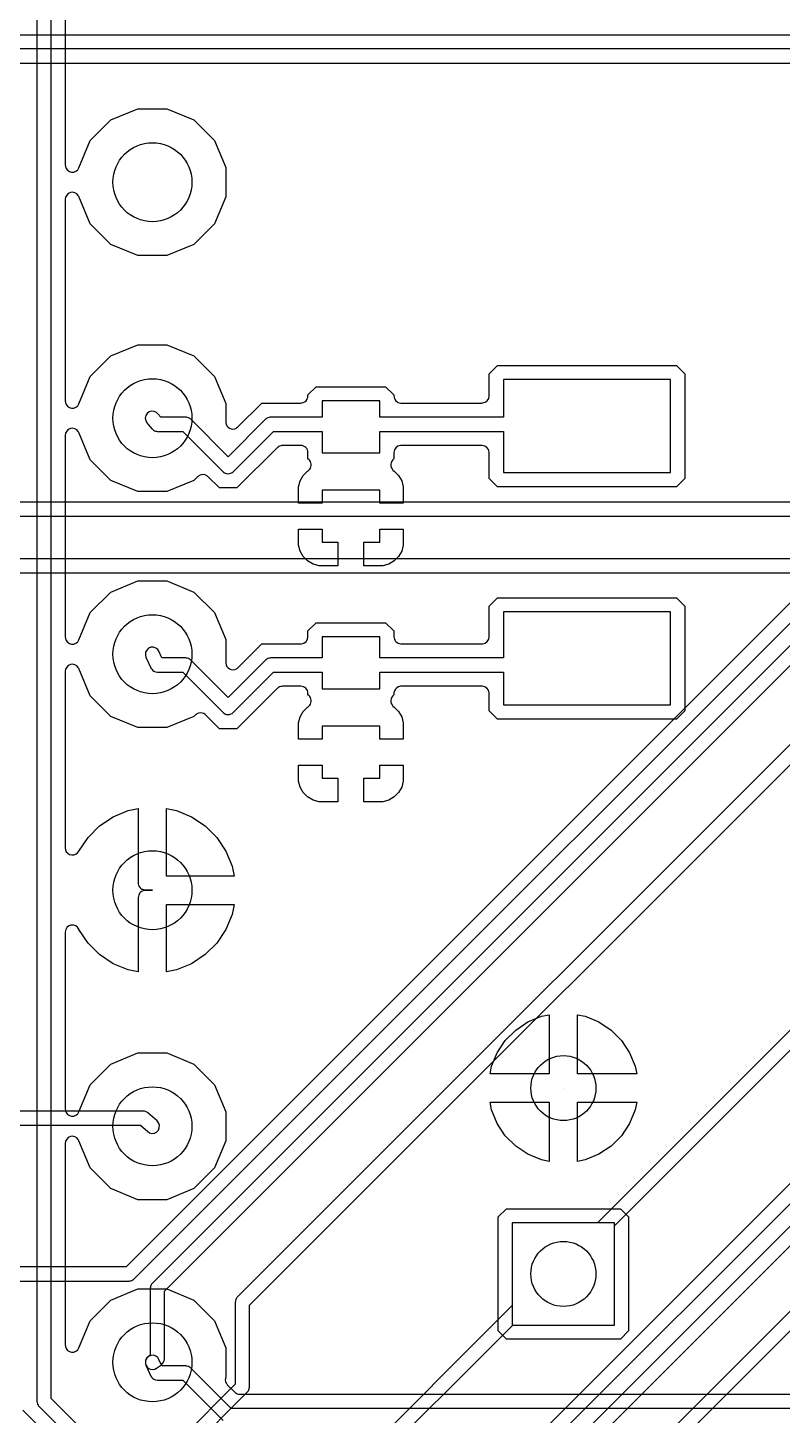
# Model space of a CAD drawing. Header units: inches. Extents: x 0 to 2.56, y 0 to 2.2.
# Drawn here: x 0.953 to 1.273, y 1.05 to 1.638 of the extents above; entities that cross this region are included whole.
import ezdxf

# ---------------------------------------------------------------- set-up
doc = ezdxf.new("R2010")
doc.units = ezdxf.units.IN

msp = doc.modelspace()

# ---------------------------------------------------------------- linework, layer by layer
at = {"layer": '16_copper_3V3'}
msp.add_lwpolyline([(0.495, 1.623), (1.31646, 1.623), (1.31673, 1.62216, 1), (1.33527, 1.62984), (1.33455, 1.63124, 0.6128), (1.31673, 1.62984), (1.31646, 1.629), (0.49324, 1.629)], format="xyb", dxfattribs=at)
at = {"layer": '16_copper_5V'}
for points in [[(0.498, 1.635), (1.308, 1.635), (1.30833, 1.63505), (1.30867, 1.63507, 0.087654), (1.30963, 1.63548), (1.30985, 1.63567), (1.31012, 1.63588), (1.32124, 1.647)], [(0.888, 1.173), (1.00087, 1.173), (1.00392, 1.17031), (1.00464, 1.16984, 0.866057), (1.00789, 1.17482), (1.00398, 1.17825), (1.00378, 1.17838), (1.0036, 1.17854, 0.121698), (1.00223, 1.17897), (1.002, 1.179), (0.88924, 1.179)]]:
    msp.add_lwpolyline(points, format="xyb", dxfattribs=at)
for points in [[(1.35639, 1.29363), (1.19441, 1.13165), (1.15835, 1.13165), (1.15835, 1.09659), (1.09076, 1.029)], [(1.09412, 1.02388), (1.15859, 1.08835), (1.20165, 1.08835), (1.20165, 1.13041), (1.36187, 1.29063)]]:
    msp.add_lwpolyline(points, dxfattribs=at)
at = {"layer": '16_copper_GPIO13_PWM1'}
msp.add_lwpolyline([(0.62154, 1.431), (1.284, 1.431), (1.28433, 1.43105), (1.28467, 1.43107, 0.087654), (1.28563, 1.43148), (1.28585, 1.43167), (1.28612, 1.43188), (1.47724, 1.623), (1.50246, 1.623), (1.50273, 1.62216, 1), (1.52127, 1.62984), (1.52055, 1.63124, 0.6128), (1.50273, 1.62984), (1.50246, 1.629), (1.476, 1.629), (1.47567, 1.62895), (1.47533, 1.62893, 0.087654), (1.47437, 1.62852), (1.47415, 1.62833), (1.47388, 1.62812), (1.28276, 1.437), (0.62154, 1.437)], format="xyb", dxfattribs=at)
at = {"layer": '16_copper_GPIO6'}
for points in [[(1.27676, 1.413), (0.67554, 1.413)], [(0.67554, 1.407), (1.278, 1.407)]]:
    msp.add_lwpolyline(points, dxfattribs=at)
at = {"layer": '16_copper_PC0'}
for points in [[(1.311, 1.36924), (1.04188, 1.10012), (1.04168, 1.09985), (1.04146, 1.0996, 0.087651), (1.04107, 1.09863), (1.04105, 1.09834), (1.041, 1.098), (1.041, 1.06324), (1.01876, 1.041)], [(1.02212, 1.03588), (1.04612, 1.05988), (1.04632, 1.06015), (1.04654, 1.0604, 0.087651), (1.04693, 1.06137), (1.04695, 1.06166), (1.047, 1.062), (1.047, 1.09676), (1.31612, 1.36588)]]:
    msp.add_lwpolyline(points, format="xyb", dxfattribs=at)
at = {"layer": '16_copper_PC1'}
for points in [[(1.311, 1.18324), (1.13876, 1.011)], [(1.14212, 1.00588), (1.31612, 1.17988)]]:
    msp.add_lwpolyline(points, dxfattribs=at)
at = {"layer": '16_copper_PC2'}
msp.add_lwpolyline([(0.864, 0.831), (1.02, 0.831), (1.02033, 0.83105), (1.02067, 0.83107, 0.087654), (1.02163, 0.83148), (1.02185, 0.83167), (1.02212, 0.83188), (1.30324, 1.113), (1.43046, 1.113), (1.43073, 1.11216, 1), (1.44927, 1.11984), (1.44855, 1.12124, 0.6128), (1.43073, 1.11984), (1.43046, 1.119), (1.302, 1.119), (1.30167, 1.11895), (1.30133, 1.11893, 0.087654), (1.30037, 1.11852), (1.30015, 1.11833), (1.29988, 1.11812), (1.01876, 0.837), (0.86524, 0.837)], format="xyb", dxfattribs=at)
at = {"layer": '16_copper_PC3'}
msp.add_lwpolyline([(0.93124, 1.107), (0.996, 1.107), (0.99633, 1.10705), (0.99667, 1.10707, 0.087654), (0.99763, 1.10748), (0.99785, 1.10767), (0.99812, 1.10788), (1.36924, 1.479), (1.41846, 1.479), (1.41873, 1.47816, 1), (1.43727, 1.48584), (1.43655, 1.48724, 0.6128), (1.41873, 1.48584), (1.41846, 1.485), (1.368, 1.485), (1.36767, 1.48495), (1.36733, 1.48493, 0.087654), (1.36637, 1.48452), (1.36615, 1.48433), (1.36588, 1.48412), (0.99476, 1.113), (0.93, 1.113)], format="xyb", dxfattribs=at)
at = {"layer": '16_copper_PD2'}
msp.add_lwpolyline([(1.02812, 0.87388), (1.30324, 1.149), (1.30446, 1.149), (1.30473, 1.14816), (1.30545, 1.14676, 1), (1.32255, 1.15724), (1.32163, 1.15851, 0.560027), (1.30473, 1.15584), (1.30446, 1.155), (1.302, 1.155, 0.14431), (1.30037, 1.15452), (1.30015, 1.15433), (1.29988, 1.15412), (1.02476, 0.879)], format="xyb", dxfattribs=at)
at = {"layer": '16_copper_PD4'}
msp.add_lwpolyline([(1.32988, 1.43012), (1.00588, 1.10612), (1.00568, 1.10585), (1.00546, 1.1056, 0.087651), (1.00507, 1.10463), (1.00505, 1.10434), (1.005, 1.104), (1.005, 1.07558), (1.00421, 1.07504), (1.00358, 1.07446, 0.645593), (1.00602, 1.06957), (1.00687, 1.06972), (1.0076, 1.07009), (1.0097, 1.07153, 0.247229), (1.011, 1.074), (1.011, 1.10276), (1.33324, 1.425)], format="xyb", dxfattribs=at)
at = {"layer": '1_copper_5V'}
msp.add_lwpolyline([(1.20165, 1.13165), (1.15835, 1.13165), (1.15835, 1.08835), (1.20165, 1.08835)], close=True, dxfattribs=at)
at = {"layer": '1_copper_GND'}
msp.add_lwpolyline([(0.969, 1.66532), (0.969, 1.57981), (0.96904, 1.57954), (0.96905, 1.57927, 0.747793), (0.97477, 1.57866), (0.97954, 1.59018), (0.98829, 1.59893), (0.99972, 1.60366), (1.01209, 1.60366), (1.02352, 1.59893), (1.03227, 1.59018), (1.037, 1.57875), (1.037, 1.56638), (1.03227, 1.55495), (1.02352, 1.5462), (1.01209, 1.54146), (0.99972, 1.54146), (0.98829, 1.5462), (0.97954, 1.55495), (0.97477, 1.56646), (0.97463, 1.5667), (0.97452, 1.56694, 0.747777), (0.969, 1.56532), (0.969, 1.47981), (0.96904, 1.47954), (0.96905, 1.47927, 0.747793), (0.97477, 1.47866), (0.97954, 1.49018), (0.98829, 1.49893), (0.99972, 1.50366), (1.01209, 1.50366), (1.02352, 1.49893), (1.03227, 1.49018), (1.037, 1.47875), (1.037, 1.47097), (1.03702, 1.47086), (1.03701, 1.47075, 0.54841), (1.04147, 1.46836), (1.04174, 1.46856), (1.04199, 1.46872, 0.015772), (1.04213, 1.46885), (1.05227, 1.479), (1.0688, 1.479), (1.06902, 1.47903, 0.256284), (1.07142, 1.48059), (1.07153, 1.48077, 0.07752), (1.0718, 1.482), (1.0718, 1.48241), (1.07531, 1.48592), (1.10469, 1.48592), (1.1082, 1.48241), (1.1082, 1.482, 0.414214), (1.1112, 1.479), (1.14557, 1.479), (1.14579, 1.47903, 0.392588), (1.14857, 1.482), (1.14857, 1.49138), (1.15208, 1.4949), (1.22792, 1.4949), (1.23143, 1.49138), (1.23143, 1.44704), (1.22792, 1.44353), (1.15208, 1.44353), (1.14857, 1.44704), (1.14857, 1.458), (1.14853, 1.45822, 0.392588), (1.14557, 1.461), (1.1112, 1.461), (1.11098, 1.46097, 0.392588), (1.1082, 1.458), (1.1082, 1.45539), (1.10769, 1.45487, 0.438835), (1.10831, 1.45015), (1.10834, 1.45013), (1.11021, 1.44827), (1.11152, 1.44599), (1.1122, 1.44344), (1.1122, 1.43661), (1.1022, 1.43661), (1.1022, 1.44213), (1.0778, 1.44213), (1.0778, 1.43661), (1.0678, 1.43661), (1.0678, 1.44344), (1.06848, 1.44599), (1.06979, 1.44827), (1.07165, 1.45013), (1.07169, 1.45015, 0.410324), (1.07281, 1.45421), (1.07266, 1.45442), (1.07254, 1.45462, 0.0194), (1.07231, 1.45487), (1.0718, 1.45539), (1.0718, 1.458, 0.414214), (1.0688, 1.461), (1.06097, 1.461), (1.06064, 1.46095), (1.06031, 1.46093, 0.087654), (1.05934, 1.46052), (1.05912, 1.46033), (1.05885, 1.46012), (1.04173, 1.443), (1.03427, 1.443), (1.02942, 1.44785), (1.02924, 1.44799, 0.392595), (1.02518, 1.44785), (1.02352, 1.4462), (1.01209, 1.44146), (0.99972, 1.44146), (0.98829, 1.4462), (0.97954, 1.45495), (0.97477, 1.46646), (0.97463, 1.4667), (0.97452, 1.46694, 0.747777), (0.969, 1.46532), (0.969, 1.37981), (0.96903, 1.37958), (0.96903, 1.37955), (0.96904, 1.37954), (0.96905, 1.37927, 0.747793), (0.97477, 1.37866), (0.97954, 1.39018), (0.98829, 1.39893), (0.99972, 1.40366), (1.01209, 1.40366), (1.02352, 1.39893), (1.03227, 1.39018), (1.037, 1.37875), (1.037, 1.36897), (1.03702, 1.36886), (1.03701, 1.36875, 0.54841), (1.04147, 1.36636), (1.04174, 1.36656), (1.04199, 1.36672, 0.015772), (1.04213, 1.36685), (1.05227, 1.377), (1.0688, 1.377), (1.06902, 1.37703, 0.392588), (1.0718, 1.38), (1.0718, 1.38241), (1.07531, 1.38592), (1.10469, 1.38592), (1.1082, 1.38241), (1.1082, 1.38, 0.414214), (1.1112, 1.377), (1.14557, 1.377), (1.14579, 1.37703, 0.392588), (1.14857, 1.38), (1.14857, 1.39296), (1.15208, 1.39647), (1.22792, 1.39647), (1.23143, 1.39296), (1.23143, 1.34862), (1.22792, 1.3451), (1.15208, 1.3451), (1.14857, 1.34862), (1.14857, 1.356), (1.14853, 1.35622, 0.392588), (1.14557, 1.359), (1.1112, 1.359), (1.11098, 1.35897, 0.294788), (1.10841, 1.35702), (1.10832, 1.35682, 0.023714), (1.10823, 1.35641), (1.10823, 1.35621), (1.1082, 1.356), (1.1082, 1.35539), (1.10769, 1.35487, 0.438835), (1.10831, 1.35015), (1.10834, 1.35013), (1.11021, 1.34827), (1.11152, 1.34599), (1.1122, 1.34344), (1.1122, 1.33661), (1.1022, 1.33661), (1.1022, 1.34213), (1.0778, 1.34213), (1.0778, 1.33661), (1.0678, 1.33661), (1.0678, 1.34344), (1.06848, 1.34599), (1.06979, 1.34827), (1.07165, 1.35013), (1.07169, 1.35015, 0.410324), (1.07281, 1.35421), (1.07266, 1.35442), (1.07254, 1.35462), (1.07242, 1.35473), (1.07231, 1.35487), (1.0718, 1.35539), (1.0718, 1.356, 0.414214), (1.0688, 1.359), (1.06097, 1.359), (1.06064, 1.35895), (1.06031, 1.35893, 0.087654), (1.05934, 1.35852), (1.05912, 1.35833), (1.05885, 1.35812), (1.04173, 1.341), (1.03427, 1.341), (1.02842, 1.34685), (1.02824, 1.34699, 0.237981), (1.02563, 1.34766), (1.02544, 1.34758, 0.0931), (1.02418, 1.34685), (1.02352, 1.3462), (1.01209, 1.34146), (0.99972, 1.34146), (0.98829, 1.3462), (0.97954, 1.35495), (0.97477, 1.36646), (0.97463, 1.3667), (0.97452, 1.36694, 0.747777), (0.969, 1.36532), (0.969, 1.29026), (0.96904, 1.28999), (0.96905, 1.28972, 0.664587), (0.97477, 1.28912), (0.9748, 1.28919), (0.97864, 1.29494), (0.98353, 1.29983), (0.98928, 1.30367), (0.99567, 1.30631), (0.99991, 1.30716), (0.99991, 1.27556), (0.99994, 1.27534, 0.218348), (1.00114, 1.27317), (1.00131, 1.27302, -0.108546), (1.00291, 1.27256), (1.00591, 1.27256), (1.00591, 1.27256), (1.00291, 1.27256), (1.00268, 1.27253, 0.392588), (0.99991, 1.26956), (0.99991, 1.23797), (0.99567, 1.23881), (0.98928, 1.24146), (0.98353, 1.2453), (0.97864, 1.25019), (0.9748, 1.25594), (0.97477, 1.25601, 0.820778), (0.969, 1.25486), (0.969, 1.17981), (0.96904, 1.17954), (0.96905, 1.17927, 0.747793), (0.97477, 1.17866), (0.97954, 1.19018), (0.98829, 1.19893), (0.99972, 1.20366), (1.01209, 1.20366), (1.02352, 1.19893), (1.03227, 1.19018), (1.037, 1.17875), (1.037, 1.16638), (1.03227, 1.15495), (1.02352, 1.1462), (1.01209, 1.14146), (0.99972, 1.14146), (0.98829, 1.1462), (0.97954, 1.15495), (0.97477, 1.16646), (0.97463, 1.1667), (0.97452, 1.16694, 0.747777), (0.969, 1.16532), (0.969, 1.07981), (0.96903, 1.07958), (0.96903, 1.07955), (0.96904, 1.07954), (0.96905, 1.07927, 0.747793), (0.97477, 1.07866), (0.97954, 1.09018), (0.98829, 1.09893), (0.99972, 1.10366), (1.01209, 1.10366), (1.02352, 1.09893), (1.03227, 1.09018), (1.037, 1.07875), (1.037, 1.06638), (1.03699, 1.06635, 0.229667), (1.03715, 1.06374), (1.0374, 1.0634), (1.03758, 1.06315, 0.007925), (1.03764, 1.06308), (1.04085, 1.05988), (1.04112, 1.05968), (1.04137, 1.05946, 0.087664), (1.04234, 1.05907), (1.04263, 1.05905), (1.04297, 1.059), (1.33573, 1.059)], format="xyb", dxfattribs=at)
for points in [[(1.07648, 1.41008), (1.07394, 1.41076), (1.07166, 1.41208), (1.06979, 1.41394), (1.06848, 1.41622), (1.0678, 1.41876), (1.0678, 1.42559), (1.0778, 1.42559), (1.0778, 1.42008), (1.08449, 1.42008), (1.08449, 1.41008)], [(1.09551, 1.41008), (1.09551, 1.42008), (1.1022, 1.42008), (1.1022, 1.42559), (1.1122, 1.42559), (1.1122, 1.41876), (1.11152, 1.41622), (1.11021, 1.41394), (1.10834, 1.41208), (1.10606, 1.41076), (1.10352, 1.41008)], [(1.07648, 1.31008), (1.07394, 1.31076), (1.07166, 1.31208), (1.06979, 1.31394), (1.06848, 1.31622), (1.0678, 1.31876), (1.0678, 1.32559), (1.0778, 1.32559), (1.0778, 1.32008), (1.08449, 1.32008), (1.08449, 1.31008)], [(1.09551, 1.31008), (1.09551, 1.32008), (1.1022, 1.32008), (1.1022, 1.32559), (1.1122, 1.32559), (1.1122, 1.31876), (1.11152, 1.31622), (1.11021, 1.31394), (1.10834, 1.31208), (1.10606, 1.31076), (1.10352, 1.31008)], [(1.01191, 1.27856), (1.01191, 1.30716), (1.01614, 1.30631), (1.02253, 1.30367), (1.02828, 1.29983), (1.03317, 1.29494), (1.03701, 1.28919), (1.03966, 1.2828), (1.0405, 1.27856)], [(1.01191, 1.26656), (1.0405, 1.26656), (1.03966, 1.26233), (1.03701, 1.25594), (1.03317, 1.25019), (1.02828, 1.2453), (1.02253, 1.24146), (1.01614, 1.23881), (1.01191, 1.23797)], [(1.14892, 1.19474), (1.14956, 1.19797), (1.15195, 1.20373), (1.15541, 1.20892), (1.15982, 1.21333), (1.16501, 1.21679), (1.17077, 1.21918), (1.174, 1.21982), (1.174, 1.19474)], [(1.186, 1.19474), (1.186, 1.21982), (1.18923, 1.21918), (1.19499, 1.21679), (1.20018, 1.21333), (1.20459, 1.20892), (1.20805, 1.20373), (1.21044, 1.19797), (1.21108, 1.19474)], [(1.18, 1.18874), (1.18, 1.18874), (1.18, 1.18874), (1.18, 1.18874)], [(1.17077, 1.1583), (1.16501, 1.16069), (1.15982, 1.16415), (1.15541, 1.16856), (1.15195, 1.17375), (1.14956, 1.17951), (1.14892, 1.18274), (1.174, 1.18274), (1.174, 1.15766)], [(1.186, 1.18274), (1.21108, 1.18274), (1.21044, 1.17951), (1.20805, 1.17375), (1.20459, 1.16856), (1.20018, 1.16415), (1.19499, 1.16069), (1.18923, 1.1583), (1.186, 1.15766)], [(1.15586, 1.08235), (1.15235, 1.08586), (1.15235, 1.13414), (1.15586, 1.13765), (1.20414, 1.13765), (1.20765, 1.13414), (1.20765, 1.08586), (1.20414, 1.08235)]]:
    msp.add_lwpolyline(points, close=True, dxfattribs=at)
msp.add_lwpolyline([(0.98027, 1.023), (0.951, 1.05227)], dxfattribs=at)
at = {"layer": '1_copper_PD4'}
msp.add_lwpolyline([(1.332, 1.053), (1.03924, 1.053), (1.02212, 1.07012), (1.02185, 1.07032), (1.0216, 1.07054, 0.087651), (1.02063, 1.07093), (1.02034, 1.07095), (1.02, 1.071), (1.00992, 1.071), (1.00863, 1.07381), (1.00817, 1.07453, 0.866045), (1.00318, 1.07131), (1.00527, 1.06675), (1.00528, 1.06674), (1.00528, 1.06673, 0.21835), (1.00718, 1.06511), (1.008, 1.065), (1.01876, 1.065), (1.03588, 1.04788)], format="xyb", dxfattribs=at)
at = {"layer": '1_copper_PD7'}
msp.add_lwpolyline([(0.957, 1.716), (0.957, 1.056), (0.95705, 1.05567), (0.95707, 1.05533, 0.087654), (0.95748, 1.05437), (0.95767, 1.05415), (0.95788, 1.05388), (0.98188, 1.02988)], format="xyb", dxfattribs=at)
msp.add_lwpolyline([(0.98524, 1.035), (0.963, 1.05724), (0.963, 1.71476)], dxfattribs=at)
at = {"layer": '1_copper_XTAL1'}
msp.add_lwpolyline([(1.03802, 1.34702, 0.197431), (1.04012, 1.34788), (1.05724, 1.365), (1.0778, 1.365), (1.0778, 1.35787), (1.1022, 1.35787), (1.1022, 1.365), (1.15457, 1.365), (1.15457, 1.3511), (1.22543, 1.3511), (1.22543, 1.39047), (1.15457, 1.39047), (1.15457, 1.371), (1.1022, 1.371), (1.1022, 1.37992), (1.0778, 1.37992), (1.0778, 1.371), (1.056, 1.371), (1.05567, 1.37095), (1.05533, 1.37093, 0.087654), (1.05437, 1.37052), (1.05415, 1.37033), (1.05388, 1.37012), (1.038, 1.35424), (1.02212, 1.37012), (1.02185, 1.37032), (1.0216, 1.37054, 0.087651), (1.02063, 1.37093), (1.02034, 1.37095), (1.02, 1.371), (1.00992, 1.371), (1.00863, 1.37381), (1.00817, 1.37453, 0.866045), (1.00318, 1.37131), (1.00527, 1.36675), (1.00528, 1.36674), (1.00528, 1.36673, 0.21835), (1.00718, 1.36511), (1.008, 1.365), (1.01876, 1.365), (1.03588, 1.34788), (1.03606, 1.34774, 0.163397), (1.03781, 1.34701)], format="xyb", close=True, dxfattribs=at)
at = {"layer": '1_copper_XTAL2'}
msp.add_lwpolyline([(1.03802, 1.44902, 0.197431), (1.04012, 1.44988), (1.05724, 1.467), (1.0778, 1.467), (1.0778, 1.45787), (1.1022, 1.45787), (1.1022, 1.467), (1.15457, 1.467), (1.15457, 1.44953), (1.22543, 1.44953), (1.22543, 1.4889), (1.15457, 1.4889), (1.15457, 1.473), (1.1022, 1.473), (1.1022, 1.47992), (1.0778, 1.47992), (1.0778, 1.473), (1.056, 1.473), (1.05567, 1.47295), (1.05533, 1.47293, 0.087654), (1.05437, 1.47252), (1.05415, 1.47233), (1.05388, 1.47212), (1.038, 1.45624), (1.02212, 1.47212), (1.02185, 1.47232), (1.0216, 1.47254, 0.087651), (1.02063, 1.47293), (1.02034, 1.47295), (1.02, 1.473), (1.00942, 1.473), (1.00823, 1.47446), (1.0076, 1.47504, 0.866045), (1.00358, 1.47066), (1.00568, 1.4681), (1.00572, 1.46806), (1.00575, 1.46802, 0.14431), (1.00718, 1.46711), (1.00762, 1.46705), (1.00792, 1.467, 0.006439), (1.008, 1.467), (1.01876, 1.467), (1.03588, 1.44988), (1.03606, 1.44974, 0.163397), (1.03781, 1.44901)], format="xyb", close=True, dxfattribs=at)
at = {"layer": 'drills_PTH'}
for centre, radius in [((1.00591, 1.57256), 0.01673), ((1.00591, 1.47256), 0.01673), ((1.00591, 1.37256), 0.01673), ((1.00591, 1.27256), 0.01673), ((1.18, 1.18874), 0.01378), ((1.00591, 1.17256), 0.01673), ((1.18, 1.11), 0.01378), ((1.00591, 1.07256), 0.01673)]:
    msp.add_circle(centre, radius, dxfattribs=at)

doc.saveas('drawing.dxf')
